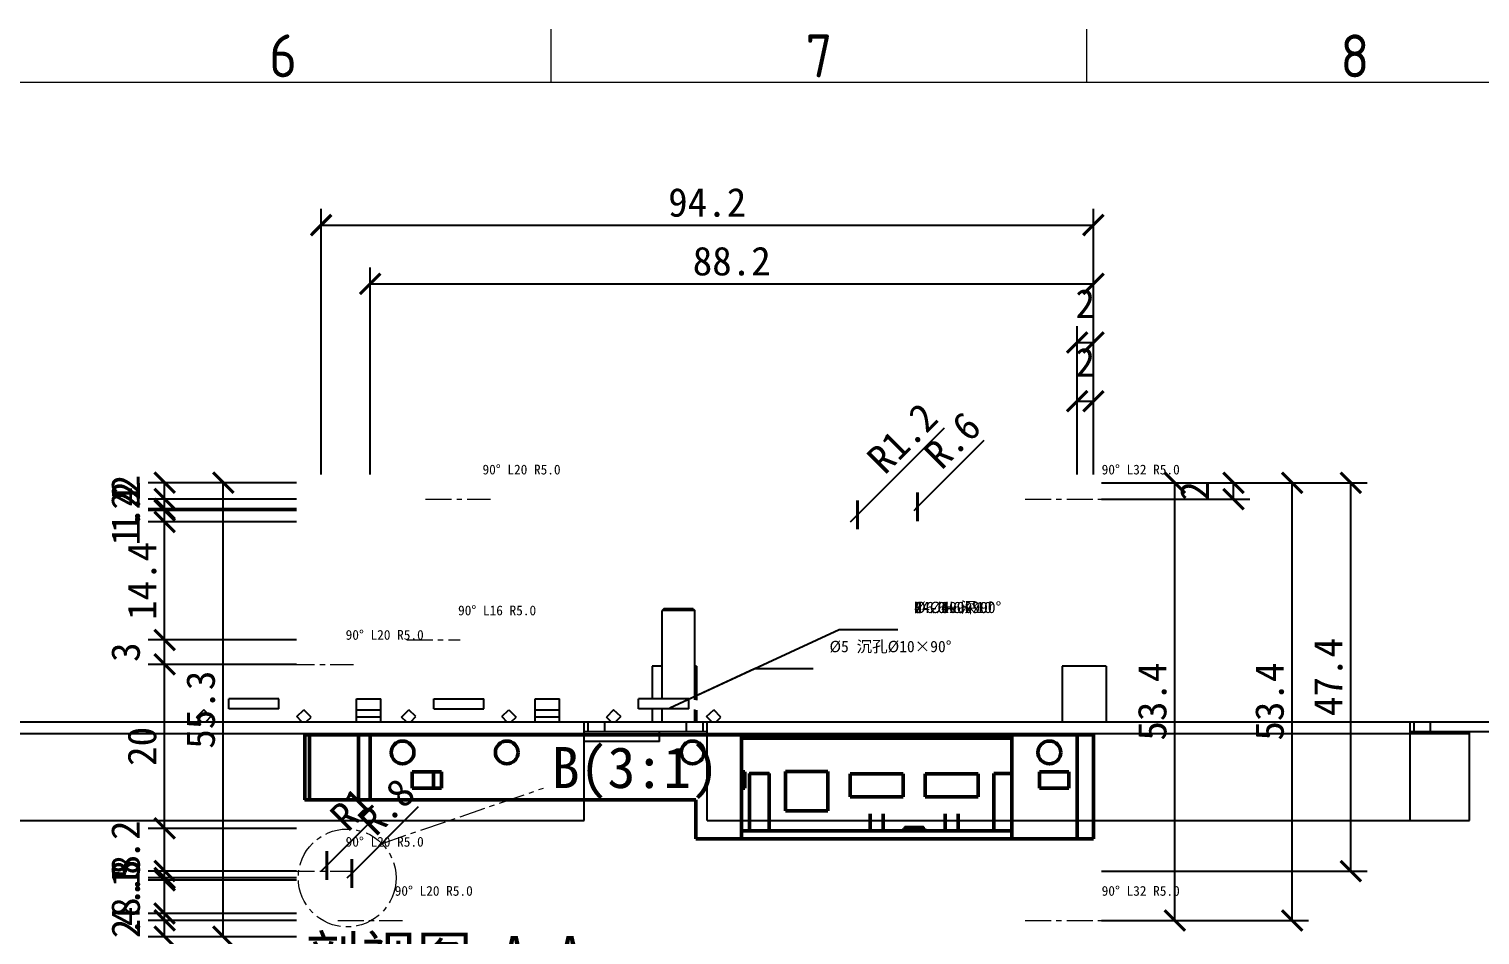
# Model space of a CAD drawing. Header units: metres. Extents: x 0 to 1100, y 0 to 777.
# Drawn here: x 356.1 to 533.1, y 646.7 to 757.1 of the extents above; entities that cross this region are included whole.
import ezdxf
from ezdxf.enums import TextEntityAlignment as Align

# ---------------------------------------------------------------- set-up
doc = ezdxf.new("R2010")
doc.units = ezdxf.units.M
doc.linetypes.add('CENTER', pattern=[5.079999999999999, 3.175, -0.635, 0.635, -0.635])
for name, color, linetype, lineweight in [('CENTER', 1, 'CENTER', 18), ('DIM', 2, 'Continuous', 18), ('LEADER', 2, 'Continuous', 18), ('OUTLINE', 7, 'Continuous', 50), ('TEXT', 7, 'Continuous', 13)]:
    doc.layers.add(name, color=color, linetype=linetype, lineweight=lineweight)
doc.layers.add('图框', color=7, linetype='Continuous')
doc.styles.add('ISO Proportional', font='isocp.shx')
doc.styles.add('OpenSansCondensed-Light', font='OpenSansCondensed-Light.ttf')
doc.styles.add('SimSun', font='simsun.ttc')
doc.dimstyles.new('EZDXF', dxfattribs={"dimtxt": 0.25, "dimasz": 0.175, "dimexe": 0.375, "dimexo": 0.125, "dimgap": 0.1, "dimtad": 1, "dimlfac": 100, "dimzin": 12, "dimdsep": 46, "dimtxsty": 'OpenSansCondensed-Light', "dimblk": 'ARCHTICK', "dimcen": 2.5, "dimazin": 3, "dimtfac": 0.5, "dimtmove": 2, "dimatfit": 3, "dimarcsym": 0})
doc.dimstyles.new('GB_DIM', dxfattribs={"dimtxt": 3.5, "dimasz": 2.5, "dimexe": 2, "dimexo": 1, "dimgap": 1, "dimtad": 1, "dimdec": 1, "dimzin": 12, "dimdsep": 46, "dimtxsty": 'SimSun', "dimblk": 'ARCHTICK', "dimcen": 2.5, "dimclrd": 2, "dimclre": 2, "dimclrt": 7, "dimadec": 0, "dimazin": 3, "dimtfac": 1, "dimtmove": 2, "dimatfit": 3, "dimarcsym": 0})

# ---------------------------------------------------------------- blocks, each defined once
blk = doc.blocks.new('_ARCHTICK')
at = {"color": 0, "linetype": 'ByBlock', "const_width": 0.15}
blk.add_lwpolyline([(-0.5, -0.5), (0.5, 0.5)], dxfattribs=at)
blk = doc.blocks.new('*D52')
at = {"color": 2}
for p, q in [((464.4749184843022, 698.8550384842998), (472.6066464679533, 706.9867664679407)), ((464.0532000000022, 698.4333200000002), (464.4749184843022, 698.8550384842998))]:
    blk.add_line(p, q, dxfattribs=at)
at = {"layer": 'Defpoints'}
for p in [(464.0532000000022, 698.4333200000002), (464.4749184843022, 698.8550384842998)]:
    blk.add_point(p, dxfattribs=at)
at = {"layer": 'DIM', "color": 2, "xscale": 2.5, "yscale": 2.5, "rotation": 224.9999999999691}
blk.add_blockref('_ARCHTICK', (464.4749184843022, 698.8550384842998), dxfattribs=at)
at = {"layer": 'DIM', "color": 7, "insert": (468.7175591714295, 706.9867664679429), "char_height": 3.5, "attachment_point": 5, "rotation": 44.99999999996912, "style": 'SimSun'}
blk.add_mtext('R.6', dxfattribs=at)
blk = doc.blocks.new('*D53')
at = {"color": 2}
for p, q in [((395.4330913123995, 654.1860913123996), (403.5648192960398, 662.3178192960501)), ((394.8708000000006, 653.6238000000002), (395.4330913123995, 654.1860913123996))]:
    blk.add_line(p, q, dxfattribs=at)
at = {"layer": 'Defpoints'}
for p in [(394.8708000000006, 653.6238000000002), (395.4330913123995, 654.1860913123996)]:
    blk.add_point(p, dxfattribs=at)
at = {"layer": 'DIM', "color": 2, "xscale": 2.5, "yscale": 2.5, "rotation": 225.0000000000347}
blk.add_blockref('_ARCHTICK', (395.4330913123995, 654.1860913123996), dxfattribs=at)
at = {"layer": 'DIM', "color": 7, "insert": (399.6757319995159, 662.3178192960473), "char_height": 3.5, "attachment_point": 5, "rotation": 45.00000000003476, "style": 'SimSun'}
blk.add_mtext('R.8', dxfattribs=at)
blk = doc.blocks.new('*D55')
at = {"color": 2}
for p, q in [((457.1434369686031, 697.8851569685993), (467.7500386864085, 708.4917586863918)), ((456.3000000000029, 697.0417199999998), (457.1434369686031, 697.8851569685993))]:
    blk.add_line(p, q, dxfattribs=at)
at = {"layer": 'Defpoints'}
for p in [(457.1434369686031, 697.8851569685993), (456.3000000000029, 697.0417199999998)]:
    blk.add_point(p, dxfattribs=at)
at = {"layer": 'DIM', "color": 2, "xscale": 2.5, "yscale": 2.5, "rotation": 224.9999999999691}
blk.add_blockref('_ARCHTICK', (457.1434369686031, 697.8851569685993), dxfattribs=at)
at = {"layer": 'DIM', "color": 7, "insert": (462.6235145228056, 707.254321819318), "char_height": 3.5, "attachment_point": 5, "rotation": 44.99999999996912, "style": 'SimSun'}
blk.add_mtext('R1.2', dxfattribs=at)

msp = doc.modelspace()

# ---------------------------------------------------------------- linework, layer by layer
at = {"color": 7, "linetype": 'Continuous'}
for p, q in [((433.4943402612298, 686.4496120540962), (433.294340259912, 686.2496120553162)), ((433.294340259912, 675.4496120551562), (433.294340259912, 686.2496120553162)), ((437.2943402609126, 686.2496120553162), (433.294340259912, 686.2496120553162)), ((437.0943402595912, 686.4496120540962), (433.4943402612298, 686.4496120540962)), ((437.0943402595912, 686.4496120540962), (437.2943402609126, 686.2496120553162)), ((437.2943402609126, 675.3486223714362), (437.2943402609126, 686.2496120553162)), ((433.294340259912, 679.4496120536163), (432.0943402596095, 679.4496120536163)), ((432.0943402596095, 679.4496120536163), (432.0943402596095, 675.4496120551562)), ((437.4943402596908, 679.4496120536163), (437.2943402609126, 679.4496120536163)), ((437.4943402596908, 679.4496120536163), (437.4943402596908, 675.3213367973563)), ((487.4943402594909, 679.4496120536163), (482.0943402594094, 679.4496120536163)), ((482.0943402594094, 679.4496120536163), (482.0943402594094, 672.6496120544563)), ((487.4943402594909, 679.4496120536163), (487.4943402594909, 672.6496120544563)), ((380.4366507989726, 674.2496120548562), (380.4366507989726, 675.4496120551562)), ((386.5540980027108, 675.4496120551562), (380.4366507989726, 675.4496120551562)), ((386.5540980027108, 674.2496120548562), (386.5540980027108, 675.4496120551562)), ((395.9953744007908, 672.6496120544563), (395.9953744007908, 675.4496120551562)), ((395.9953744007908, 675.4496120551562), (398.9953744002705, 675.4496120551562)), ((398.9953744002705, 672.6496120544563), (398.9953744002705, 675.4496120551562)), ((405.4366507988707, 674.2496120548562), (405.4366507988707, 675.4496120551562)), ((405.4366507988707, 675.4496120551562), (411.5540980026126, 675.4496120551562)), ((411.5540980026126, 674.2496120548562), (411.5540980026126, 675.4496120551562)), ((417.7953744024308, 672.6496120544563), (417.7953744024308, 675.4496120551562)), ((417.7953744024308, 675.4496120551562), (420.7953744019105, 675.4496120551562)), ((420.7953744019105, 672.6496120544563), (420.7953744019105, 675.4496120551562)), ((436.5540980025107, 675.4496120551562), (430.4366507987725, 675.4496120551562)), ((430.4366507987725, 674.2496120548562), (430.4366507987725, 675.4496120551562)), ((436.5540980025107, 674.2496120548562), (436.5540980025107, 675.4496120551562)), ((377.3862185203725, 674.1366283184161), (376.5114261221315, 673.2123193694763)), ((377.1059847958495, 672.6496120544563), (376.5114261221315, 673.2123193694763)), ((378.257770599972, 673.3117665289762), (377.3862185203725, 674.1366283184161)), ((378.257770599972, 673.3117665289762), (377.6310886859501, 672.6496120544563)), ((386.5540980027108, 674.2496120548562), (380.4366507989726, 674.2496120548562)), ((388.7329782017114, 673.3117665289762), (389.6045302813109, 674.1366283184161)), ((389.3596601157296, 672.6496120544563), (388.7329782017114, 673.3117665289762)), ((390.4793226795518, 673.2123193694763), (389.6045302813109, 674.1366283184161)), ((389.8847640083695, 672.6496120544563), (390.4793226795518, 673.2123193694763)), ((395.9953744007908, 674.1366283184161), (398.9953744002705, 674.1366283184161)), ((398.9953744002705, 673.2123193694763), (395.9953744007908, 673.2123193694763)), ((401.5114261220297, 673.2123193694763), (402.3862185202705, 674.1366283184161)), ((402.1059847957513, 672.6496120544563), (401.5114261220297, 673.2123193694763)), ((403.2577705998701, 673.3117665289762), (402.3862185202705, 674.1366283184161)), ((402.631088685852, 672.6496120544563), (403.2577705998701, 673.3117665289762)), ((405.4366507988707, 674.2496120548562), (411.5540980026126, 674.2496120548562)), ((413.7329782016095, 673.3117665289762), (414.6045302812128, 674.1366283184161)), ((413.7329782016095, 673.3117665289762), (414.3596601156314, 672.6496120544563)), ((414.6045302812128, 674.1366283184161), (415.47932267945, 673.2123193694763)), ((414.8847640082713, 672.6496120544563), (415.47932267945, 673.2123193694763)), ((417.7953744024308, 674.1366283184161), (420.7953744019105, 674.1366283184161)), ((420.7953744019105, 673.2123193694763), (417.7953744024308, 673.2123193694763)), ((427.3862185201723, 674.1366283184161), (426.5114261219314, 673.2123193694763)), ((427.1059847956494, 672.6496120544563), (426.5114261219314, 673.2123193694763)), ((428.2577705997719, 673.3117665289762), (427.3862185201723, 674.1366283184161)), ((428.2577705997719, 673.3117665289762), (427.6310886882893, 672.6496120544563)), ((436.5540980025107, 674.2496120548562), (430.4366507987725, 674.2496120548562)), ((432.0943402596095, 674.2496120548562), (432.0943402596095, 672.6496120544563)), ((433.294340259912, 672.6496120544563), (433.294340259912, 674.2496120548562)), ((437.2943402609126, 672.6496120544563), (437.2943402609126, 674.1486223711363)), ((437.4943402596908, 674.0811672533163), (437.4943402596908, 672.6496120544563)), ((438.7329782015113, 673.3117665289762), (439.6045302811108, 674.1366283184161)), ((439.3596601155296, 672.6496120544563), (438.7329782015113, 673.3117665289762)), ((440.4793226793518, 673.2123193694763), (439.6045302811108, 674.1366283184161)), ((439.8847640081694, 672.6496120544563), (440.4793226793518, 673.2123193694763)), ((268.3953744019127, 672.6496120544563), (568.1933061205709, 672.6496120544563)), ((319.0253744015499, 671.2496120553762), (423.7943402607125, 671.2496120553762)), ((423.7943402607125, 660.6496120539963), (423.7943402607125, 672.6496120544563)), ((438.7943402606506, 671.4496120541563), (423.7943402607125, 671.4496120541563)), ((424.2943402614692, 671.4496120541563), (424.2943402614692, 672.6496120544563)), ((426.2943402594319, 671.4496120541563), (426.2943402594319, 672.6496120544563)), ((432.9943402604695, 670.2496120538563), (432.9943402604695, 671.4496120541563)), ((436.2943402593918, 671.4496120541563), (436.2943402593918, 672.6496120544563)), ((438.2943402598903, 671.4496120541563), (438.2943402598903, 672.6496120544563)), ((438.7943402606506, 660.6496120539963), (438.7943402606506, 672.6496120544563)), ((438.7943402606506, 671.2496120553762), (524.563306118871, 671.2496120553762)), ((524.563306118871, 660.6496120539963), (524.563306118871, 672.6496120544563)), ((545.2943402599703, 671.4496120541563), (524.563306118871, 671.4496120541563)), ((524.563306118871, 671.2496120553762), (531.7943402597703, 671.2496120553762)), ((525.0633061196313, 671.4496120541563), (525.0633061196313, 672.6496120544563)), ((527.0633061201297, 671.4496120541563), (527.0633061201297, 672.6496120544563)), ((531.7943402597703, 660.6496120539963), (531.7943402597703, 671.4496120541563)), ((432.9943402604695, 670.2496120538563), (423.7943402607125, 670.2496120538563)), ((319.0253744015499, 660.6496120539963), (423.7943402607125, 660.6496120539963)), ((438.7943402606506, 660.6496120539963), (524.563306118871, 660.6496120539963)), ((524.563306118871, 660.6496120539963), (531.7943402597703, 660.6496120539963))]:
    msp.add_line(p, q, dxfattribs=at)
at = {"layer": 'CENTER'}
for p, q in [((404.4330800000025, 699.82492), (412.3453200000004, 699.82492)), ((477.5914800000028, 699.82492), (490.2749199999998, 699.82492)), ((402.1468800000002, 682.6486), (408.6675200000027, 682.6486)), ((387.7338799999998, 679.6666), (395.6461200000012, 679.6666)), ((399.0456000000013, 657.7986000000002), (418.8348000000005, 664.5878)), ((387.7338799999998, 654.4388799999998), (395.6461200000012, 654.4388799999998)), ((393.7173624000025, 648.4549999999998), (401.6296024000003, 648.4549999999998)), ((477.5914800000028, 648.4549999999998), (490.2749199999998, 648.4549999999998))]:
    msp.add_line(p, q, dxfattribs=at)
msp.add_circle((394.8708000000006, 653.6238000000002), 5.964, dxfattribs=at)
at = {"layer": 'OUTLINE'}
for p, q in [((389.7020000000011, 663.1661999999999), (389.7020000000011, 671.07844)), ((396.2679664000025, 671.07844), (390.2840864000026, 671.07844)), ((390.2840864000026, 671.07844), (390.2840864000026, 663.1661999999999)), ((396.2679664000025, 663.1661999999999), (396.2679664000025, 671.07844)), ((397.6734824000014, 671.07844), (442.9804000000004, 671.07844)), ((397.6734824000014, 671.07844), (397.6734824000014, 663.1661999999999)), ((475.981200000002, 671.07844), (408.3892000000014, 671.07844)), ((442.9804000000004, 658.395), (442.9804000000004, 671.07844)), ((475.981200000002, 671.07844), (483.9331999999995, 671.07844)), ((475.981200000002, 658.395), (475.981200000002, 671.07844)), ((483.9331999999995, 658.395), (483.9331999999995, 671.07844)), ((485.9212000000007, 671.07844), (485.9212000000007, 658.395)), ((475.981200000002, 670.68084), (442.9804000000004, 670.68084)), ((402.8228000000017, 666.5457999999999), (402.8228000000017, 664.5578)), ((406.4012000000001, 666.5457999999999), (402.8228000000017, 666.5457999999999)), ((405.4072000000015, 664.5578), (405.4072000000015, 666.5457999999999)), ((406.4012000000001, 664.5578), (406.4012000000001, 666.5457999999999)), ((443.3780000000006, 666.5457999999999), (442.9804000000004, 666.5457999999999)), ((443.3780000000006, 664.5578), (443.3780000000006, 666.5457999999999)), ((443.9744000000028, 659.3889999999999), (443.9744000000028, 666.347)), ((446.3600000000006, 659.3889999999999), (446.3600000000006, 666.347)), ((448.3480000000018, 661.8143600000002), (448.3480000000018, 666.58556)), ((448.3480000000018, 666.58556), (453.5168000000012, 666.58556)), ((453.5168000000012, 666.58556), (453.5168000000012, 661.8143600000002)), ((456.2602399999996, 666.339048), (462.7013600000028, 666.339048)), ((456.2602399999996, 663.52404), (456.2602399999996, 666.339048)), ((462.7013600000028, 666.339048), (462.7013600000028, 663.52404)), ((465.4050400000015, 666.339048), (471.8461600000009, 666.339048)), ((465.4050400000015, 663.52404), (465.4050400000015, 666.339048)), ((471.8461600000009, 666.339048), (471.8461600000009, 663.52404)), ((473.7944000000025, 659.3889999999999), (473.7944000000025, 666.347)), ((482.9392000000007, 666.5457999999999), (479.3608000000022, 666.5457999999999)), ((479.3608000000022, 664.5578), (479.3608000000022, 666.5457999999999)), ((482.9392000000007, 666.5457999999999), (482.9392000000007, 664.5578)), ((402.8228000000017, 664.5578), (406.4012000000001, 664.5578)), ((442.9804000000004, 664.5578), (443.3780000000006, 664.5578)), ((482.9392000000007, 664.5578), (479.3608000000022, 664.5578)), ((390.2840864000026, 663.1661999999999), (396.2679664000025, 663.1661999999999)), ((437.4140000000008, 663.1661999999999), (397.6734824000014, 663.1661999999999)), ((437.4140000000008, 658.395), (437.4140000000008, 663.1661999999999)), ((462.7013600000028, 663.52404), (456.2602399999996, 663.52404)), ((471.8461600000009, 663.52404), (465.4050400000015, 663.52404)), ((453.5168000000012, 661.8143600000002), (448.3480000000018, 661.8143600000002)), ((458.6856000000007, 659.3889999999999), (458.6856000000007, 661.4565200000001)), ((460.2760000000017, 661.4565200000001), (460.2760000000017, 659.3889999999999)), ((467.8304000000026, 659.3889999999999), (467.8304000000026, 661.4565200000001)), ((469.4207999999999, 661.4565200000001), (469.4207999999999, 659.3889999999999)), ((475.981200000002, 659.3889999999999), (442.9804000000004, 659.3889999999999)), ((462.8007600000019, 659.3889999999999), (462.8007600000019, 659.66732)), ((465.3056400000023, 659.3889999999999), (465.3056400000023, 659.66732)), ((437.4140000000008, 658.395), (442.9804000000004, 658.395)), ((475.981200000002, 658.395), (442.9804000000004, 658.395)), ((475.981200000002, 658.395), (483.9331999999995, 658.395))]:
    msp.add_line(p, q, dxfattribs=at)
for centre in [(401.630000000001, 668.9313999999998), (414.3532000000014, 668.9313999999998), (437.0164000000004, 668.9313999999998), (480.5536000000029, 668.9313999999998)]:
    msp.add_circle(centre, 1.3923952, dxfattribs=at)
for points in [[(390.2840864000026, 671.07844), (390.2395552000016, 671.07844), (390.195819200002, 671.07844), (390.1536736000016, 671.07844), (390.1135160000012, 671.07844), (390.0741536000023, 671.07844), (390.0375744000012, 671.07844), (390.0021880000022, 671.07844), (389.9687895999996, 671.07844), (389.9373792000006, 671.07844), (389.9075592000008, 671.07844), (389.8797272000011, 671.07844), (389.8534856000005, 671.07844), (389.8300272000016, 671.07844), (389.8077616000009, 671.07844), (389.7882792000019, 671.07844), (389.770387200002, 671.07844), (389.7540856000014, 671.07844), (389.7409647999994, 671.07844), (389.7286392000024, 671.07844), (389.719892000001, 671.07844), (389.7123376000018, 671.07844), (389.7067712000026, 671.07844), (389.7039880000011, 671.07844), (389.7020000000011, 671.07844)], [(397.6734824000014, 671.07844), (397.6086735999997, 671.07844), (397.5438648000018, 671.07844), (397.4790560000001, 671.07844), (397.4142472000021, 671.07844), (397.3498360000012, 671.07844), (397.2858224000011, 671.07844), (397.2222064000016, 671.07844), (397.1593856, 671.07844), (397.0969624000026, 671.07844), (397.0349368000025, 671.07844), (396.9737064000001, 671.07844), (396.9128736000021, 671.07844), (396.8536311999997, 671.07844), (396.7947864000016, 671.07844), (396.7367368000014, 671.07844), (396.6798799999997, 671.07844), (396.6238183999994, 671.07844), (396.5697448000028, 671.07844), (396.5156712000026, 671.07844), (396.4639831999994, 671.07844), (396.4126928000005, 671.07844), (396.3629928000009, 671.07844), (396.3152808000013, 671.07844), (396.2679664000025, 671.07844)], [(485.9212000000007, 671.07844), (485.9140432000022, 671.07844), (485.9025127999994, 671.07844), (485.8806447999996, 671.07844), (485.8508247999998, 671.07844), (485.8146431999994, 671.07844), (485.7669311999999, 671.07844), (485.7152432000002, 671.07844), (485.6524224000023, 671.07844), (485.5844328000022, 671.07844), (485.5088888000028, 671.07844), (485.4253927999998, 671.07844), (485.3391136000028, 671.07844), (485.2420992000008, 671.07844), (485.1423016000008, 671.07844), (485.0361424000001, 671.07844), (484.9260071999997, 671.07844), (484.8118960000029, 671.07844), (484.6926160000002, 671.07844), (484.571745600002, 671.07844), (484.4468992000001, 671.07844), (484.3204624000027, 671.07844), (484.1924352000024, 671.07844), (484.0632151999998, 671.07844), (483.9331999999995, 671.07844)], [(445.1671999999999, 666.347), (445.0892703999999, 666.347), (445.0117384000005, 666.347), (444.9346040000019, 666.347), (444.8590600000025, 666.347), (444.7839136000002, 666.347), (444.7115503999994, 666.347), (444.6399824, 666.347), (444.5715952000028, 666.347), (444.5051960000019, 666.347), (444.4415800000024, 666.347), (444.3819400000029, 666.347), (444.3238904000027, 666.347), (444.2718048000024, 666.347), (444.2217072000021, 666.347), (444.1763807999996, 666.347), (444.1358256000021, 666.347), (444.0980536000025, 666.347), (444.0670408000005, 666.347), (444.0384135999992, 666.347), (444.0165455999995, 666.347), (443.9986535999997, 666.347), (443.9855328000012, 666.347), (443.9787735999998, 666.347), (443.9744000000028, 666.347)], [(446.3600000000006, 666.347), (446.3556263999998, 666.347), (446.3488672000021, 666.347), (446.3357464000001, 666.347), (446.3178544000002, 666.347), (446.2959864000004, 666.347), (446.2673592000028, 666.347), (446.2363464000009, 666.347), (446.1985744000012, 666.347), (446.1580192000001, 666.347), (446.1126928000012, 666.347), (446.0625952000009, 666.347), (446.0105096000008, 666.347), (445.9524600000004, 666.347), (445.8928200000009, 666.347), (445.8292040000015, 666.347), (445.7628048000006, 666.347), (445.6944175999997, 666.347), (445.6228496000003, 666.347), (445.5504863999994, 666.347), (445.4753400000008, 666.347), (445.3997960000015, 666.347), (445.3226616000029, 666.347), (445.2451295999999, 666.347), (445.1671999999999, 666.347)], [(474.9871999999996, 666.347), (474.9092703999995, 666.347), (474.8317384000002, 666.347), (474.7546040000016, 666.347), (474.6790600000022, 666.347), (474.6039136, 666.347), (474.5315504000027, 666.347), (474.4599823999997, 666.347), (474.3915952000025, 666.347), (474.3251960000016, 666.347), (474.2615800000021, 666.347), (474.2019400000026, 666.347), (474.1438904000024, 666.347), (474.0918048000021, 666.347), (474.0417072000018, 666.347), (473.9963807999993, 666.347), (473.9558256000017, 666.347), (473.9180536000022, 666.347), (473.8870408000002, 666.347), (473.8584136000027, 666.347), (473.8365456000029, 666.347), (473.8186535999994, 666.347), (473.8055328000009, 666.347), (473.7987735999996, 666.347), (473.7944000000025, 666.347)], [(475.981200000002, 666.347), (475.9525728000008, 666.347), (475.9235480000025, 666.347), (475.8921375999998, 666.347), (475.8595344000023, 666.347), (475.8257384000026, 666.347), (475.7899544000029, 666.347), (475.7533752000018, 666.347), (475.7152056000014, 666.347), (475.6758432000024, 666.347), (475.6352880000013, 666.347), (475.5935400000017, 666.347), (475.5513944000013, 666.347), (475.5072608000009, 666.347), (475.4631272000006, 666.347), (475.4178008000017, 666.347), (475.3716792000014, 666.347), (475.3251600000003, 666.347), (475.2778456000015, 666.347), (475.2301336000018, 666.347), (475.1820240000016, 666.347), (475.1335168000005, 666.347), (475.0850095999995, 666.347), (475.0361048000012, 666.347), (474.9871999999996, 666.347)], [(389.7020000000011, 663.1661999999999), (389.7039880000011, 663.1661999999999), (389.7067712000026, 663.1661999999999), (389.7123376000018, 663.1661999999999), (389.719892000001, 663.1661999999999), (389.7286392000024, 663.1661999999999), (389.7409647999994, 663.1661999999999), (389.7540856000014, 663.1661999999999), (389.770387200002, 663.1661999999999), (389.7882792000019, 663.1661999999999), (389.8077616000009, 663.1661999999999), (389.8300272000016, 663.1661999999999), (389.8534856000005, 663.1661999999999), (389.8797272000011, 663.1661999999999), (389.9075592000008, 663.1661999999999), (389.9373792000006, 663.1661999999999), (389.9687895999996, 663.1661999999999), (390.0021880000022, 663.1661999999999), (390.0375744000012, 663.1661999999999), (390.0741536000023, 663.1661999999999), (390.1135160000012, 663.1661999999999), (390.1536736000016, 663.1661999999999), (390.195819200002, 663.1661999999999), (390.2395552000016, 663.1661999999999), (390.2840864000026, 663.1661999999999)], [(396.2679664000025, 663.1661999999999), (396.3152808000013, 663.1661999999999), (396.3629928000009, 663.1661999999999), (396.4126928000005, 663.1661999999999), (396.4639831999994, 663.1661999999999), (396.5156712000026, 663.1661999999999), (396.5697448000028, 663.1661999999999), (396.6238183999994, 663.1661999999999), (396.6798799999997, 663.1661999999999), (396.7367368000014, 663.1661999999999), (396.7947864000016, 663.1661999999999), (396.8536311999997, 663.1661999999999), (396.9128736000021, 663.1661999999999), (396.9737064000001, 663.1661999999999), (397.0349368000025, 663.1661999999999), (397.0969624000026, 663.1661999999999), (397.1593856, 663.1661999999999), (397.2222064000016, 663.1661999999999), (397.2858224000011, 663.1661999999999), (397.3498360000012, 663.1661999999999), (397.4142472000021, 663.1661999999999), (397.4790560000001, 663.1661999999999), (397.5438648000018, 663.1661999999999), (397.6086735999997, 663.1661999999999), (397.6734824000014, 663.1661999999999)], [(464.0532000000022, 659.66732), (463.9712944000021, 659.66732), (463.8897864000028, 659.66732), (463.8090736000013, 659.66732), (463.729553600002, 659.66732), (463.6508288000005, 659.66732), (463.5744895999997, 659.66732), (463.4997408000017, 659.66732), (463.4277752000016, 659.66732), (463.3581952000022, 659.66732), (463.2913984000006, 659.66732), (463.2285776000026, 659.66732), (463.1677448000009, 659.66732), (463.1128760000029, 659.66732), (463.0603928000018, 659.66732), (463.0130783999994, 659.66732), (462.9701376000012, 659.66732), (462.9303776000015, 659.66732), (462.8977744000003, 659.66732), (462.8679544000006, 659.66732), (462.8452911999994, 659.66732), (462.8262064000009, 659.66732), (462.8126880000019, 659.66732), (462.8055311999997, 659.66732), (462.8007600000019, 659.66732)], [(464.0532000000022, 659.7865999999998), (463.979246400002, 659.7865999999998), (463.9052928000019, 659.7865999999998), (463.8325320000004, 659.7865999999998), (463.7601687999995, 659.7865999999998), (463.6889984000009, 659.7865999999998), (463.6202136000029, 659.7865999999998), (463.5522240000028, 659.7865999999998), (463.4874152000011, 659.7865999999998), (463.4245943999995, 659.7865999999998), (463.3637616000015, 659.7865999999998), (463.3073024000005, 659.7865999999998), (463.2520360000017, 659.7865999999998), (463.2027336000028, 659.7865999999998), (463.1550215999996, 659.7865999999998), (463.1120808000014, 659.7865999999998), (463.0731159999996, 659.7865999999998), (463.0373319999998, 659.7865999999998), (463.0079096000009, 659.7865999999998), (462.9808728000026, 659.7865999999998), (462.9601976000012, 659.7865999999998), (462.9431008000029, 659.7865999999998), (462.9307752000022, 659.7865999999998), (462.9240160000008, 659.7865999999998), (462.9200400000008, 659.7865999999998)], [(464.6496000000008, 659.7865999999998), (464.6408528000029, 659.7865999999998), (464.6273344000002, 659.7865999999998), (464.6014904000003, 659.7865999999998), (464.5668992000028, 659.7865999999998), (464.5255488000003, 659.7865999999998), (464.4722704000014, 659.7865999999998), (464.4158112000005, 659.7865999999998), (464.3498096000003, 659.7865999999998), (464.2806272000016, 659.7865999999998), (464.2070712000023, 659.7865999999998), (464.1307320000014, 659.7865999999998), (464.0532000000022, 659.7865999999998), (463.9756680000028, 659.7865999999998), (463.899328800002, 659.7865999999998), (463.8257728000026, 659.7865999999998), (463.7565904000003, 659.7865999999998), (463.6905888000002, 659.7865999999998), (463.6341296000028, 659.7865999999998), (463.5808512000003, 659.7865999999998), (463.5395008000013, 659.7865999999998), (463.5049096000002, 659.7865999999998), (463.4790656000005, 659.7865999999998), (463.4655472000013, 659.7865999999998), (463.4567999999999, 659.7865999999998)], [(463.4567999999999, 659.7865999999998), (463.4655472000013, 659.7865999999998), (463.4790656000005, 659.7865999999998), (463.5049096000002, 659.7865999999998), (463.5395008000013, 659.7865999999998), (463.5808512000003, 659.7865999999998), (463.6341296000028, 659.7865999999998), (463.6905888000002, 659.7865999999998), (463.7565904000003, 659.7865999999998), (463.8257728000026, 659.7865999999998), (463.899328800002, 659.7865999999998), (463.9756680000028, 659.7865999999998), (464.0532000000022, 659.7865999999998), (464.1307320000014, 659.7865999999998), (464.2070712000023, 659.7865999999998), (464.2806272000016, 659.7865999999998), (464.3498096000003, 659.7865999999998), (464.4158112000005, 659.7865999999998), (464.4722704000014, 659.7865999999998), (464.5255488000003, 659.7865999999998), (464.5668992000028, 659.7865999999998), (464.6014904000003, 659.7865999999998), (464.6273344000002, 659.7865999999998), (464.6408528000029, 659.7865999999998), (464.6496000000008, 659.7865999999998)], [(465.1863599999997, 659.7865999999998), (465.1823839999997, 659.7865999999998), (465.175624800002, 659.7865999999998), (465.1632992000013, 659.7865999999998), (465.1462024000029, 659.7865999999998), (465.1255272000017, 659.7865999999998), (465.0984903999997, 659.7865999999998), (465.0690680000007, 659.7865999999998), (465.033284000001, 659.7865999999998), (464.9943192000028, 659.7865999999998), (464.951378400001, 659.7865999999998), (464.9036664000014, 659.7865999999998), (464.8543640000025, 659.7865999999998), (464.7990976000002, 659.7865999999998), (464.7426384000028, 659.7865999999998), (464.6818056000012, 659.7865999999998), (464.6189847999995, 659.7865999999998), (464.5541760000015, 659.7865999999998), (464.4861864000013, 659.7865999999998), (464.4174015999997, 659.7865999999998), (464.3462312000011, 659.7865999999998), (464.2738680000002, 659.7865999999998), (464.2011072000023, 659.7865999999998), (464.1271536000022, 659.7865999999998), (464.0532000000022, 659.7865999999998)], [(465.3056400000023, 659.66732), (465.3008688000008, 659.66732), (465.2937120000024, 659.66732), (465.2801935999996, 659.66732), (465.2611088000012, 659.66732), (465.2384456, 659.66732), (465.2086256000002, 659.66732), (465.1760224000027, 659.66732), (465.1362623999994, 659.66732), (465.0933216000012, 659.66732), (465.0460072000024, 659.66732), (464.9935240000012, 659.66732), (464.9386551999996, 659.66732), (464.8778224000016, 659.66732), (464.8150016, 659.66732), (464.748204800002, 659.66732), (464.6786248000026, 659.66732), (464.6066592000025, 659.66732), (464.5319104000008, 659.66732), (464.4555712000002, 659.66732), (464.3768464000023, 659.66732), (464.2973264000029, 659.66732), (464.2166136000014, 659.66732), (464.1351056000021, 659.66732), (464.0532000000022, 659.66732)], [(483.9331999999995, 658.395), (484.0632151999998, 658.395), (484.1924352000024, 658.395), (484.3204624000027, 658.395), (484.4468992000001, 658.395), (484.571745600002, 658.395), (484.6926160000002, 658.395), (484.8118960000029, 658.395), (484.9260071999997, 658.395), (485.0361424000001, 658.395), (485.1423016000008, 658.395), (485.2420992000008, 658.395), (485.3391136000028, 658.395), (485.4253927999998, 658.395), (485.5088888000028, 658.395), (485.5844328000022, 658.395), (485.6524224000023, 658.395), (485.7152432000002, 658.395), (485.7669311999999, 658.395), (485.8146431999994, 658.395), (485.8508247999998, 658.395), (485.8806447999996, 658.395), (485.9025127999994, 658.395), (485.9140432000022, 658.395), (485.9212000000007, 658.395)]]:
    msp.add_spline(points, degree=3, dxfattribs=at)
at = {"layer": '图框', "color": 7, "lineweight": 9}
for p, q in [((419.7555552175727, 750.5909305136853), (419.7555552175727, 757.1291790373242)), ((485.1380404539414, 750.5909305136853), (485.1380404539414, 757.1291790373242)), ((1073.580407581441, 750.5909305136853), (26.1529940945511, 750.5909305136853))]:
    msp.add_line(p, q, dxfattribs=at)

# ---------------------------------------------------------------- texts
at = {"layer": 'DIM', "style": 'SimSun'}
for s, p in [('90° L20 R5.0', (411.3892000000014, 702.82492)), ('90° L32 R5.0', (486.9332000000031, 702.82492)), ('90° L16 R5.0', (408.4072000000015, 685.6486)), ('90° L20 R5.0', (394.6899999999987, 682.6666)), ('90° L20 R5.0', (394.6899999999987, 657.4388799999998)), ('90° L20 R5.0', (400.6734824000014, 651.4549999999998)), ('90° L32 R5.0', (486.9332000000031, 651.4549999999998))]:
    msp.add_text(s, height=1.1928, dxfattribs=at).set_placement(p)
at = {"layer": 'TEXT', "style": 'SimSun'}
for s, height, p in [('4-%%C6.0x90%%D', 1.3916, (464.0652000000009, 685.92092)), ('3-%%C4.0x90%%D', 1.3916, (464.0652000000009, 685.92092)), ('2-%%C6.0', 1.3916, (464.0652000000009, 685.92092)), ('M4-6H 深10', 1.3916, (464.0652000000009, 685.92092)), ('M4.0-6H', 1.3916, (464.0652000000009, 685.92092)), ('6-%%C10.0x90%%D', 1.3916, (464.0652000000009, 685.92092)), ('%%C6.3x90%%D', 1.3916, (464.0652000000009, 685.92092)), ('%%C5 沉孔%%C10×90°', 1.3916, (453.727600000002, 681.1497199999999)), ('B(3:1)', 5, (419.8348000000005, 664.5878)), ('剖视图 A-A', 5, (389.7020000000011, 641.54492))]:
    msp.add_text(s, height=height, dxfattribs=at).set_placement(p)
at = {"layer": '图框', "color": 7, "lineweight": 9, "style": 'ISO Proportional'}
for s, p in [('6', (387.0643125993811, 753.8600547755043)), ('7', (452.4467978357716, 753.8600547755043)), ('8', (517.8292830721621, 753.8600547755043))]:
    msp.add_text(s, height=5.2305988189107, dxfattribs=at).set_placement(p, align=Align.MIDDLE)

# ---------------------------------------------------------------- dimensions: what is measured, and where the dimension line sits
at = {"layer": 'DIM'}
for base, p1 in [((391.6900000000023, 733.2233200000002), (391.6900000000023, 701.8129200000002)), ((397.6734824000014, 726.0665200000002), (397.6734824000014, 701.8129200000002)), ((483.9331999999995, 718.9097200000001), (483.9331999999995, 701.8129200000002)), ((483.9331999999995, 711.7529200000001), (483.9331999999995, 701.8129200000002))]:
    msp.add_linear_dim(base=base, p1=p1, p2=(485.9212000000007, 701.8129200000002), dimstyle='GB_DIM', dxfattribs=at).render()
for center, mpoint, picture, middle in [((456.3000000000029, 697.0417199999998), (457.1434369686031, 697.8851569685993), '*D55', (462.6235145228056, 707.254321819318)), ((464.0532000000022, 698.4333200000002), (464.4749184843022, 698.8550384842998), '*D52', (468.7175591714295, 706.9867664679429)), ((394.8708000000006, 653.6238000000002), (395.4330913123995, 654.1860913123996), '*D53', (399.6757319995159, 662.3178192960473))]:
    dim = msp.add_radius_dim(center=center, mpoint=mpoint, dimstyle='GB_DIM', dxfattribs=at)
    dim.commit()
    dim.dimension.update_dxf_attribs({"geometry": picture, "text_midpoint": middle})
for base, p1, p2 in [((372.6052000000018, 699.82492), (389.7020000000011, 699.82492), (389.7020000000011, 701.8129200000002)), ((379.7620000000024, 646.4670000000001), (389.7020000000011, 646.4670000000001), (389.7020000000011, 701.8129200000002)), ((495.8611999999994, 648.4549999999998), (485.9212000000007, 648.4549999999998), (485.9212000000007, 701.8129200000002)), ((503.018, 699.82492), (485.9212000000007, 699.82492), (485.9212000000007, 701.8129200000002)), ((510.1748000000007, 648.4549999999998), (485.9212000000007, 648.4549999999998), (485.9212000000007, 701.8129200000002)), ((517.3316000000013, 654.4388799999998), (485.9212000000007, 654.4388799999998), (485.9212000000007, 701.8129200000002)), ((372.6052000000018, 698.63212), (389.7020000000011, 698.63212), (389.7020000000011, 699.82492)), ((372.6052000000018, 697.0417199999998), (389.7020000000011, 697.0417199999998), (389.7020000000011, 698.4333200000002)), ((372.6052000000018, 698.4333200000002), (389.7020000000011, 698.4333200000002), (389.7020000000011, 698.63212)), ((372.6052000000018, 682.6486), (389.7020000000011, 682.6486), (389.7020000000011, 697.0417199999998)), ((372.6052000000018, 679.6666), (389.7020000000011, 679.6666), (389.7020000000011, 682.6486)), ((372.6052000000018, 659.66732), (389.7020000000011, 659.66732), (389.7020000000011, 679.6666)), ((372.6052000000018, 654.45876), (389.7020000000011, 654.45876), (389.7020000000011, 659.66732)), ((372.6052000000018, 653.6238000000002), (389.7020000000011, 653.6238000000002), (389.7020000000011, 654.45876)), ((372.6052000000018, 653.34548), (389.7020000000011, 653.34548), (389.7020000000011, 653.6238000000002)), ((372.6052000000018, 649.2899600000002), (389.7020000000011, 649.2899600000002), (389.7020000000011, 653.34548)), ((372.6052000000018, 648.4549999999998), (389.7020000000011, 648.4549999999998), (389.7020000000011, 649.2899600000002)), ((372.6052000000018, 646.4670000000001), (389.7020000000011, 646.4670000000001), (389.7020000000011, 648.4549999999998))]:
    msp.add_linear_dim(base=base, p1=p1, p2=p2, angle=90, dimstyle='GB_DIM', dxfattribs=at).render()
msp.add_radius_dim(center=(391.6900000000023, 654.4388799999998), mpoint=(392.3928641405, 655.1417441404993), dimstyle='GB_DIM', dxfattribs=at).render()

# ---------------------------------------------------------------- leaders
at = {"layer": 'LEADER'}
for points in [[(434.2332000000023, 674.37852), (454.9084000000003, 683.92092), (462.0652000000009, 683.92092)], [(434.2332000000023, 674.37852), (454.9084000000003, 683.92092), (462.0652000000009, 683.92092)], [(434.2332000000023, 674.37852), (454.9084000000003, 683.92092), (462.0652000000009, 683.92092)], [(434.2332000000023, 674.37852), (454.9084000000003, 683.92092), (462.0652000000009, 683.92092)], [(434.2332000000023, 674.37852), (454.9084000000003, 683.92092), (462.0652000000009, 683.92092)], [(434.2332000000023, 674.37852), (454.9084000000003, 683.92092), (462.0652000000009, 683.92092)], [(434.2332000000023, 674.37852), (454.9084000000003, 683.92092), (462.0652000000009, 683.92092)], [(434.2332000000023, 674.37852), (444.5708000000013, 679.1497199999999), (451.727600000002, 679.1497199999999)]]:
    msp.add_leader(points, dimstyle='EZDXF', dxfattribs=at)

doc.saveas('drawing.dxf')
